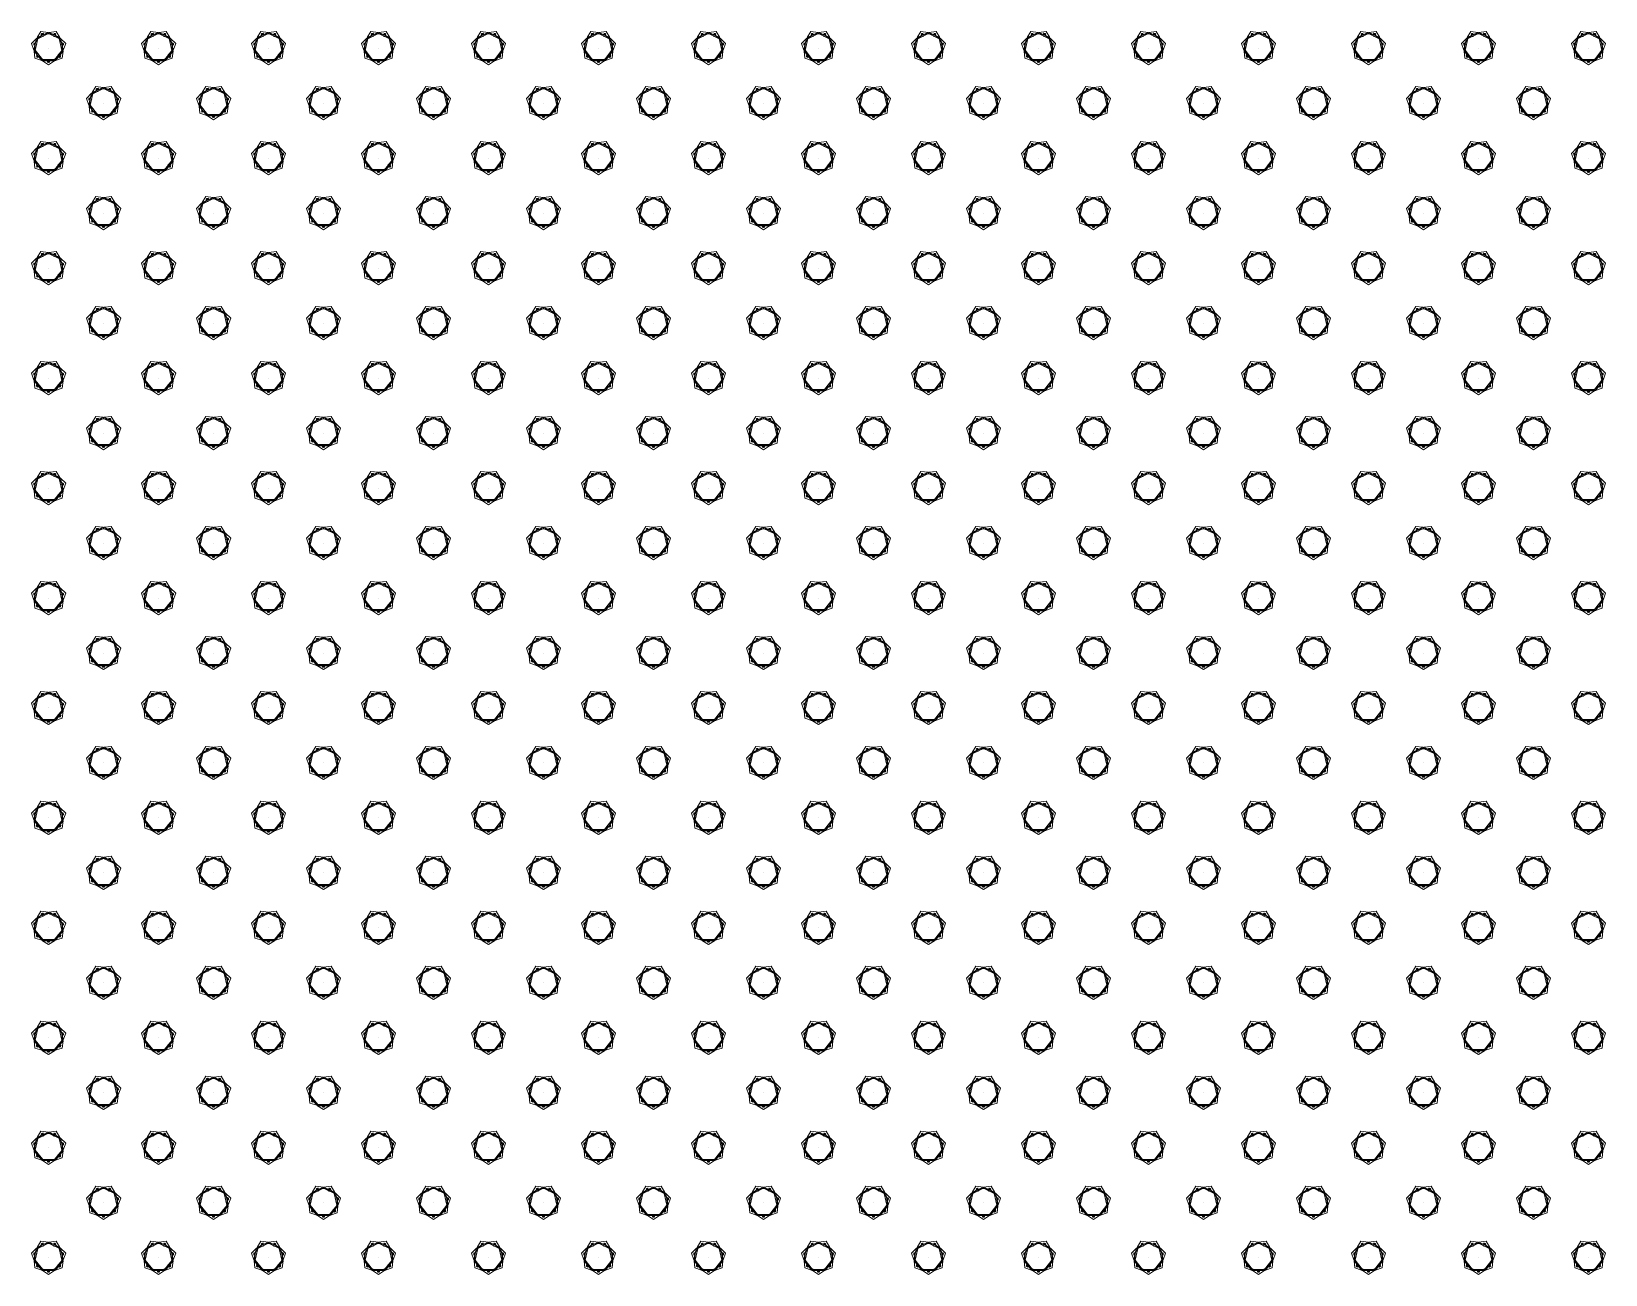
# Model space of a CAD drawing. Header units: millimetres. Extents: x 69 to 2931, y 70 to 2330.
import ezdxf

# ---------------------------------------------------------------- set-up
doc = ezdxf.new("R2010")
doc.units = ezdxf.units.MM
doc.layers.add('FILS', color=9, linetype='Continuous')
doc.layers.add('SUSPENSIONS', color=51, linetype='Continuous')

# ---------------------------------------------------------------- blocks, each defined once
blk = doc.blocks.new('610-3')
at = {"lineweight": 0, "extrusion": (0, 0, -1)}
for p, q in [((-11, 37.7, -9.4), (11, 37.7, -9.4)), ((-11, -37.8, -9.4), (-11, 37.7, -9.4)), ((-11, 37.7, -7.1), (11, 37.7, -7.1)), ((-11, -37.8, -7.1), (-11, 37.7, -7.1)), ((11, 37.7, -7.1), (0, 26.8)), ((11, 37.7, -9.4), (11, -37.8, -9.4)), ((11, 37.7, -7.1), (11, -37.8, -7.1)), ((0, 26.8), (0, -26.8)), ((11, -37.8, -7.1), (0, -26.8)), ((-11, -37.8, -9.4), (11, -37.8, -9.4)), ((-11, -37.8, -7.1), (11, -37.8, -7.1))]:
    blk.add_line(p, q, dxfattribs=at)
at = {"lineweight": 0, "extrusion": (1, 0, 0)}
for p, q in [((-11, 37.7, -9.4), (-11, 37.7, -7.1)), ((0, 26.8), (-11, 37.7, -7.1)), ((11, 37.7, -9.4), (11, 37.7, -7.1)), ((0, -26.8), (-11, -37.8, -7.1)), ((-11, -37.8, -9.4), (-11, -37.8, -7.1)), ((11, -37.8, -9.4), (11, -37.8, -7.1))]:
    blk.add_line(p, q, dxfattribs=at)
at = {"lineweight": 0, "extrusion": (0, 0, -1)}
blk.add_circle((0, 34.6, 9.4), 1.18, dxfattribs=at)
at = {"lineweight": 0, "extrusion": (0, -0.540758, -0.841178)}
blk.add_ellipse((0, 34.6, -5), major_axis=(0, -1.17, 0.75), ratio=0.84507, start_param=-1.570796, end_param=4.712389, dxfattribs=at)
blk = doc.blocks.new('546')
at = {"color": 252, "true_color": 0x939598}
for p, q in [((-0.5, 0), (-2.4, -2.2)), ((-0.5, 0), (0.5, 0)), ((0.5, 0), (2.4, -2.2)), ((-2.4, -2.2), (-1.2, -5.8)), ((-2.4, -13.6), (-1.2, -10)), ((-0.5, -15.8), (-2.4, -13.6)), ((-1.6, -1.4), (-0.8, -5.6)), ((-1.6, -14.4), (-0.8, -10.2)), ((-0.5, -15.8), (0.5, -15.8)), ((0, -0.5), (0, -5.4)), ((0, -15.3), (0, -10.4)), ((0.5, -15.8), (2.4, -13.6)), ((1.6, -1.4), (0.8, -5.6)), ((1.6, -14.4), (0.8, -10.2)), ((2.4, -2.2), (1.2, -5.8)), ((2.4, -13.6), (1.2, -10))]:
    blk.add_line(p, q, dxfattribs=at)
blk.add_lwpolyline([(-1.2, -5.8), (-2.4, -7.9), (-1.2, -10), (1.2, -10), (2.4, -7.9), (1.2, -5.8)], close=True, dxfattribs=at)
blk = doc.blocks.new('611+2020')
at = {"color": 2}
for p in [(0, -49.4, 5.4), (0, -133.1, 5.4)]:
    blk.add_blockref('610-3', p, dxfattribs=at)
at = {"xscale": -0.9493669999999998, "yscale": 0.9493669999999998, "zscale": 0.9493669999999998, "rotation": 180}
for p in [(0, -15), (0, -98.7)]:
    blk.add_blockref('546', p, dxfattribs=at)
blk = doc.blocks.new('*U10')
at = {"color": 2, "extrusion": (0, -1, 0)}
blk.add_blockref('611+2020', (0, 58.8, 1.1), dxfattribs=at)
blk = doc.blocks.new('*U12')
at = {"color": 0, "linetype": 'ByBlock', "lineweight": -2, "transparency": 16777216}
for p, rotation in [((2560.8, 1631.9, -123.8), 257.1428571428572), ((2574.5, 1649.1, -123.8), 205.7142857142856), ((2596.5, 1649.1, -123.8), 154.2857142857142), ((2610.3, 1631.9, -123.8), 102.8571428571428), ((2565.7, 1610.4, -123.8), 308.5714285714285), ((2605.4, 1610.4, -123.8), 51.42857142857138)]:
    blk.add_blockref('*U10', p, dxfattribs=dict(at, rotation=rotation))
blk.add_blockref('*U10', (2585.5, 1600.9, -123.8), dxfattribs=at)
blk = doc.blocks.new('*U13')
at = {"extrusion": (0, -1, 0)}
blk.add_line((0, 0, 32.5), (0, 0, -32.5), dxfattribs=at)
blk = doc.blocks.new('*U14')
at = {"color": 0, "linetype": 'ByBlock', "lineweight": -2, "transparency": 16777216}
for p, rotation in [((2461.4, 1632.7, -32.5), 164.9999999999996), ((2463.9, 1638.7, -32.5), 149.9999999999997), ((2467.9, 1643.9, -32.5), 134.9999999999997), ((2473, 1647.9, -32.5), 119.9999999999997), ((2479.1, 1650.4, -32.5), 104.9999999999997), ((2485.5, 1651.2, -32.5), 89.99999999999973), ((2492, 1650.4, -32.5), 74.99999999999979), ((2498, 1647.9, -32.5), 59.99999999999984), ((2503.2, 1643.9, -32.5), 44.99999999999987), ((2507.2, 1638.7, -32.5), 29.99999999999989), ((2509.7, 1632.7, -32.5), 14.99999999999994), ((2460.5, 1626.2, -32.5), 180), ((2461.4, 1619.8, -32.5), 194.9999999999995), ((2463.9, 1613.7, -32.5), 209.9999999999996), ((2467.9, 1608.6, -32.5), 224.9999999999996), ((2473, 1604.6, -32.5), 239.9999999999995), ((2498, 1604.6, -32.5), 299.9999999999994), ((2503.2, 1608.6, -32.5), 314.9999999999994), ((2507.2, 1613.7, -32.5), 329.9999999999994), ((2509.7, 1619.8, -32.5), 344.9999999999994), ((2479.1, 1602.1, -32.5), 254.9999999999995), ((2485.5, 1601.2, -32.5), 269.9999999999995), ((2492, 1602.1, -32.5), 284.9999999999995)]:
    blk.add_blockref('*U13', p, dxfattribs=dict(at, rotation=rotation))
blk.add_blockref('*U13', (2510.5, 1626.2, -32.5), dxfattribs=at)
blk = doc.blocks.new('SUSPENSION5')
for centre in [(0, 1.6), (0, 1.6, -65)]:
    blk.add_circle(centre, 25)
for name, p in [('*U12', (-2585.5, -1624.7, 2.5)), ('*U14', (-2485.5, -1624.7))]:
    blk.add_blockref(name, p)

msp = doc.modelspace()

# ---------------------------------------------------------------- linework, layer by layer
at = {"layer": 'FILS'}
for p, q in [((100, 2300), (100, 2300, -3390)), ((300, 2300), (300, 2300, -1540)), ((500, 2300), (500, 2300, -2760)), ((700, 2300), (700, 2300, -2170)), ((900, 2300), (900, 2300, -4570)), ((1100, 2300), (1100, 2300, -1490)), ((1300, 2300), (1300, 2300, -4000)), ((1500, 2300), (1500, 2300, -1540)), ((1700, 2300), (1700, 2300, -3290)), ((1900, 2300), (1900, 2300, -4410)), ((2100, 2300), (2100, 2300, -2810)), ((2300, 2300), (2300, 2300, -4380)), ((2500, 2300), (2500, 2300, -2780)), ((2700, 2300), (2700, 2300, -1120)), ((2900, 2300), (2900, 2300, -3270)), ((200, 2200), (200, 2200, -2340)), ((400, 2200), (400, 2200, -4330)), ((600, 2200), (600, 2200, -1380)), ((800, 2200), (800, 2200, -3450)), ((1000, 2200), (1000, 2200, -2710)), ((1200, 2200), (1200, 2200, -5110)), ((1400, 2200), (1400, 2200, -3210)), ((1600, 2200), (1600, 2200, -2410)), ((1800, 2200), (1800, 2200, -1390)), ((2000, 2200), (2000, 2200, -3550)), ((2200, 2200), (2200, 2200, -2080)), ((2400, 2200), (2400, 2200, -1440)), ((2600, 2200), (2600, 2200, -3830)), ((2800, 2200), (2800, 2200, -2260)), ((100, 2100), (100, 2100, -3970)), ((300, 2100), (300, 2100, -3000)), ((500, 2100), (500, 2100, -3600)), ((700, 2100), (700, 2100, -4270)), ((900, 2100), (900, 2100, -1850)), ((1100, 2100), (1100, 2100, -3480)), ((1300, 2100), (1300, 2100, -2510)), ((1500, 2100), (1500, 2100, -4690)), ((1700, 2100), (1700, 2100, -5290)), ((1900, 2100), (1900, 2100, -2190)), ((2100, 2100), (2100, 2100, -1330)), ((2300, 2100), (2300, 2100, -3800)), ((2500, 2100), (2500, 2100, -4860)), ((2700, 2100), (2700, 2100, -1630)), ((2900, 2100), (2900, 2100, -4340)), ((200, 2000), (200, 2000, -4790)), ((400, 2000), (400, 2000, -2030)), ((600, 2000), (600, 2000, -2810)), ((800, 2000), (800, 2000, -5080)), ((1000, 2000), (1000, 2000, -4290)), ((1200, 2000), (1200, 2000, -1090)), ((1400, 2000), (1400, 2000, -1800)), ((1600, 2000), (1600, 2000, -3770)), ((1800, 2000), (1800, 2000, -2950)), ((2000, 2000), (2000, 2000, -4030)), ((2200, 2000), (2200, 2000, -4700)), ((2400, 2000), (2400, 2000, -3130)), ((2600, 2000), (2600, 2000, -2490)), ((2800, 2000), (2800, 2000, -3220)), ((100, 1900), (100, 1900, -1990)), ((300, 1900), (300, 1900, -1220)), ((500, 1900), (500, 1900, -4760)), ((700, 1900), (700, 1900, -1210)), ((900, 1900), (900, 1900, -2850)), ((1100, 1900), (1100, 1900, -5220)), ((1300, 1900), (1300, 1900, -4200)), ((1500, 1900), (1500, 1900, -5650)), ((1700, 1900), (1700, 1900, -1470)), ((1900, 1900), (1900, 1900, -4680)), ((2100, 1900), (2100, 1900, -2950)), ((2300, 1900), (2300, 1900, -2240)), ((2500, 1900), (2500, 1900, -1720)), ((2700, 1900), (2700, 1900, -3830)), ((2900, 1900), (2900, 1900, -2110)), ((200, 1800), (200, 1800, -2980)), ((400, 1800), (400, 1800, -3800)), ((600, 1800), (600, 1800, -1950)), ((800, 1800), (800, 1800, -3520)), ((1000, 1800), (1000, 1800, -1640)), ((1200, 1800), (1200, 1800, -3340)), ((1400, 1800), (1400, 1800, -2620)), ((1600, 1800), (1600, 1800, -4520)), ((1800, 1800), (1800, 1800, -5530)), ((2000, 1800), (2000, 1800, -1910)), ((2200, 1800), (2200, 1800, -5530)), ((2400, 1800), (2400, 1800, -1010)), ((2600, 1800), (2600, 1800, -4660)), ((2800, 1800), (2800, 1800, -1260)), ((100, 1700), (100, 1700, -3730)), ((300, 1700), (300, 1700, -2290)), ((500, 1700), (500, 1700, -3040)), ((700, 1700), (700, 1700, -5010)), ((900, 1700), (900, 1700, -4190)), ((1100, 1700), (1100, 1700, -2420)), ((1300, 1700), (1300, 1700, -1020)), ((1500, 1700), (1500, 1700, -1810)), ((1700, 1700), (1700, 1700, -2450)), ((1900, 1700), (1900, 1700, -3310)), ((2100, 1700), (2100, 1700, -4010)), ((2300, 1700), (2300, 1700, -4770)), ((2500, 1700), (2500, 1700, -3350)), ((2700, 1700), (2700, 1700, -2650)), ((2900, 1700), (2900, 1700, -4400)), ((200, 1600), (200, 1600, -1450)), ((400, 1600), (400, 1600, -4860)), ((600, 1600), (600, 1600, -4160)), ((800, 1600), (800, 1600, -2340)), ((1000, 1600), (1000, 1600, -5660)), ((1200, 1600), (1200, 1600, -4180)), ((1400, 1600), (1400, 1600, -5000)), ((1600, 1600), (1600, 1600, -3130)), ((1800, 1600), (1800, 1600, -3990)), ((2000, 1600), (2000, 1600, -2670)), ((2200, 1600), (2200, 1600, -1320)), ((2400, 1600), (2400, 1600, -2410)), ((2600, 1600), (2600, 1600, -1780)), ((2800, 1600), (2800, 1600, -3440)), ((100, 1500), (100, 1500, -4660)), ((300, 1500), (300, 1500, -3810)), ((500, 1500), (500, 1500, -1610)), ((700, 1500), (700, 1500, -5620)), ((900, 1500), (900, 1500, -3310)), ((1100, 1500), (1100, 1500, -1750)), ((1300, 1500), (1300, 1500, -5810)), ((1500, 1500), (1500, 1500, -3910)), ((1700, 1500), (1700, 1500, -1120)), ((1900, 1500), (1900, 1500, -5110)), ((2100, 1500), (2100, 1500, -2030)), ((2300, 1500), (2300, 1500, -3890)), ((2500, 1500), (2500, 1500, -5680)), ((2700, 1500), (2700, 1500, -4870)), ((2900, 1500), (2900, 1500, -2000)), ((200, 1400), (200, 1400, -3210)), ((400, 1400), (400, 1400, -2530)), ((600, 1400), (600, 1400, -3230)), ((800, 1400), (800, 1400, -4160)), ((1000, 1400), (1000, 1400, -5010)), ((1200, 1400), (1200, 1400, -2610)), ((1400, 1400), (1400, 1400, -1470)), ((1600, 1400), (1600, 1400, -5480)), ((1800, 1400), (1800, 1400, -1930)), ((2000, 1400), (2000, 1400, -4400)), ((2200, 1400), (2200, 1400, -3010)), ((2400, 1400), (2400, 1400, -4760)), ((2600, 1400), (2600, 1400, -3980)), ((2800, 1400), (2800, 1400, -2780)), ((100, 1300), (100, 1300, -2500)), ((300, 1300), (300, 1300, -5310)), ((500, 1300), (500, 1300, -4310)), ((700, 1300), (700, 1300, -2260)), ((900, 1300), (900, 1300, -1250)), ((1100, 1300), (1100, 1300, -4170)), ((1300, 1300), (1300, 1300, -4940)), ((1500, 1300), (1500, 1300, -2400)), ((1700, 1300), (1700, 1300, -4570)), ((1900, 1300), (1900, 1300, -3160)), ((2100, 1300), (2100, 1300, -5940)), ((2300, 1300), (2300, 1300, -1300)), ((2500, 1300), (2500, 1300, -2280)), ((2700, 1300), (2700, 1300, -1540)), ((2900, 1300), (2900, 1300, -3840)), ((200, 1200), (200, 1200, -4310)), ((400, 1200), (400, 1200, -1710)), ((600, 1200), (600, 1200, -1050)), ((800, 1200), (800, 1200, -5910)), ((1000, 1200), (1000, 1200, -2100)), ((1200, 1200), (1200, 1200, -3340)), ((1400, 1200), (1400, 1200, -4260)), ((1600, 1200), (1600, 1200, -3420)), ((1800, 1200), (1800, 1200, -2460)), ((2000, 1200), (2000, 1200, -5150)), ((2200, 1200), (2200, 1200, -3940)), ((2400, 1200), (2400, 1200, -5650)), ((2600, 1200), (2600, 1200, -3180)), ((2800, 1200), (2800, 1200, -4650)), ((100, 1100), (100, 1100, -1560)), ((300, 1100), (300, 1100, -3520)), ((500, 1100), (500, 1100, -3100)), ((700, 1100), (700, 1100, -4980)), ((900, 1100), (900, 1100, -3260)), ((1100, 1100), (1100, 1100, -5300)), ((1300, 1100), (1300, 1100, -1400)), ((1500, 1100), (1500, 1100, -5380)), ((1700, 1100), (1700, 1100, -1560)), ((1900, 1100), (1900, 1100, -3790)), ((2100, 1100), (2100, 1100, -1950)), ((2300, 1100), (2300, 1100, -4850)), ((2500, 1100), (2500, 1100, -4120)), ((2700, 1100), (2700, 1100, -5520)), ((2900, 1100), (2900, 1100, -2870)), ((200, 1000), (200, 1000, -5280)), ((400, 1000), (400, 1000, -2400)), ((600, 1000), (600, 1000, -4120)), ((800, 1000), (800, 1000, -1360)), ((1000, 1000), (1000, 1000, -4400)), ((1200, 1000), (1200, 1000, -6170)), ((1400, 1000), (1400, 1000, -2150)), ((1600, 1000), (1600, 1000, -6260)), ((1800, 1000), (1800, 1000, -5350)), ((2000, 1000), (2000, 1000, -4500)), ((2200, 1000), (2200, 1000, -3260)), ((2400, 1000), (2400, 1000, -1180)), ((2600, 1000), (2600, 1000, -2100)), ((2800, 1000), (2800, 1000, -1370)), ((100, 900), (100, 900, -3160)), ((300, 900), (300, 900, -4490)), ((500, 900), (500, 900, -1690)), ((700, 900), (700, 900, -2680)), ((900, 900), (900, 900, -1980)), ((1100, 900), (1100, 900, -3630)), ((1300, 900), (1300, 900, -2850)), ((1500, 900), (1500, 900, -3570)), ((1700, 900), (1700, 900, -2440)), ((1900, 900), (1900, 900, -3070)), ((2100, 900), (2100, 900, -5700)), ((2300, 900), (2300, 900, -2530)), ((2500, 900), (2500, 900, -3460)), ((2700, 900), (2700, 900, -4550)), ((2900, 900), (2900, 900, -2100)), ((200, 800), (200, 800, -2400)), ((400, 800), (400, 800, -3680)), ((600, 800), (600, 800, -4820)), ((800, 800), (800, 800, -3590)), ((1000, 800), (1000, 800, -2740)), ((1200, 800), (1200, 800, -5100)), ((1400, 800), (1400, 800, -1170)), ((1600, 800), (1600, 800, -4450)), ((1800, 800), (1800, 800, -1290)), ((2000, 800), (2000, 800, -2120)), ((2200, 800), (2200, 800, -1580)), ((2400, 800), (2400, 800, -4180)), ((2600, 800), (2600, 800, -2770)), ((2800, 800), (2800, 800, -3520)), ((100, 700), (100, 700, -4000)), ((300, 700), (300, 700, -1110)), ((500, 700), (500, 700, -2970)), ((700, 700), (700, 700, -1060)), ((900, 700), (900, 700, -4670)), ((1100, 700), (1100, 700, -1470)), ((1300, 700), (1300, 700, -4270)), ((1500, 700), (1500, 700, -1870)), ((1700, 700), (1700, 700, -5330)), ((1900, 700), (1900, 700, -4460)), ((2100, 700), (2100, 700, -3680)), ((2300, 700), (2300, 700, -5160)), ((2500, 700), (2500, 700, -1780)), ((2700, 700), (2700, 700, -1070)), ((2900, 700), (2900, 700, -4610)), ((200, 600), (200, 600, -4790)), ((400, 600), (400, 600, -1820)), ((600, 600), (600, 600, -5430)), ((800, 600), (800, 600, -1910)), ((1000, 600), (1000, 600, -5610)), ((1200, 600), (1200, 600, -3460)), ((1400, 600), (1400, 600, -2470)), ((1600, 600), (1600, 600, -3440)), ((1800, 600), (1800, 600, -2320)), ((2000, 600), (2000, 600, -5310)), ((2200, 600), (2200, 600, -2640)), ((2400, 600), (2400, 600, -3430)), ((2600, 600), (2600, 600, -4970)), ((2800, 600), (2800, 600, -2020)), ((100, 500), (100, 500, -2660)), ((300, 500), (300, 500, -3410)), ((500, 500), (500, 500, -4160)), ((700, 500), (700, 500, -2660)), ((900, 500), (900, 500, -3770)), ((1100, 500), (1100, 500, -2150)), ((1300, 500), (1300, 500, -5300)), ((1500, 500), (1500, 500, -4440)), ((1700, 500), (1700, 500, -1340)), ((1900, 500), (1900, 500, -3130)), ((2100, 500), (2100, 500, -1190)), ((2300, 500), (2300, 500, -4270)), ((2500, 500), (2500, 500, -2370)), ((2700, 500), (2700, 500, -3070)), ((2900, 500), (2900, 500, -3650)), ((200, 400), (200, 400, -1750)), ((400, 400), (400, 400, -2570)), ((600, 400), (600, 400, -1180)), ((800, 400), (800, 400, -4520)), ((1000, 400), (1000, 400, -2950)), ((1200, 400), (1200, 400, -4340)), ((1400, 400), (1400, 400, -1490)), ((1600, 400), (1600, 400, -5380)), ((1800, 400), (1800, 400, -4600)), ((2000, 400), (2000, 400, -3910)), ((2200, 400), (2200, 400, -2000)), ((2400, 400), (2400, 400, -1030)), ((2600, 400), (2600, 400, -3980)), ((2800, 400), (2800, 400, -4580)), ((100, 300), (100, 300, -3800)), ((300, 300), (300, 300, -1110)), ((500, 300), (500, 300, -4890)), ((700, 300), (700, 300, -3520)), ((900, 300), (900, 300, -5230)), ((1100, 300), (1100, 300, -1380)), ((1300, 300), (1300, 300, -2720)), ((1500, 300), (1500, 300, -3340)), ((1700, 300), (1700, 300, -2710)), ((1900, 300), (1900, 300, -2050)), ((2100, 300), (2100, 300, -5020)), ((2300, 300), (2300, 300, -3470)), ((2500, 300), (2500, 300, -4960)), ((2700, 300), (2700, 300, -1530)), ((2900, 300), (2900, 300, -2600)), ((200, 200), (200, 200, -4660)), ((400, 200), (400, 200, -3840)), ((600, 200), (600, 200, -2830)), ((800, 200), (800, 200, -1650)), ((1000, 200), (1000, 200, -3890)), ((1200, 200), (1200, 200, -5020)), ((1400, 200), (1400, 200, -4040)), ((1600, 200), (1600, 200, -1970)), ((1800, 200), (1800, 200, -1240)), ((2000, 200), (2000, 200, -3130)), ((2200, 200), (2200, 200, -2570)), ((2400, 200), (2400, 200, -1610)), ((2600, 200), (2600, 200, -2410)), ((2800, 200), (2800, 200, -3350)), ((100, 100), (100, 100, -2350)), ((300, 100), (300, 100, -2980)), ((500, 100), (500, 100, -1880)), ((700, 100), (700, 100, -4190)), ((900, 100), (900, 100, -2310)), ((1100, 100), (1100, 100, -3130)), ((1300, 100), (1300, 100, -1880)), ((1500, 100), (1500, 100, -4850)), ((1700, 100), (1700, 100, -3660)), ((1900, 100), (1900, 100, -4340)), ((2100, 100), (2100, 100, -1510)), ((2300, 100), (2300, 100, -4140)), ((2500, 100), (2500, 100, -3230)), ((2700, 100), (2700, 100, -4170)), ((2900, 100), (2900, 100, -1930))]:
    msp.add_line(p, q, dxfattribs=at)

# ---------------------------------------------------------------- block references
at = {"layer": 'SUSPENSIONS'}
for p in [(100, 2300, -3390), (300, 2300, -1540), (500, 2300, -2760), (700, 2300, -2170), (900, 2300, -4570), (1100, 2300, -1490), (1300, 2300, -4000), (1500, 2300, -1540), (1700, 2300, -3290), (1900, 2300, -4410), (2100, 2300, -2810), (2300, 2300, -4380), (2500, 2300, -2780), (2700, 2300, -1120), (2900, 2300, -3270), (200, 2200, -2340), (400, 2200, -4330), (600, 2200, -1380), (800, 2200, -3450), (1000, 2200, -2710), (1200, 2200, -5110), (1400, 2200, -3210), (1600, 2200, -2410), (1800, 2200, -1390), (2000, 2200, -3550), (2200, 2200, -2080), (2400, 2200, -1440), (2600, 2200, -3830), (2800, 2200, -2260), (100, 2100, -3970), (300, 2100, -3000), (500, 2100, -3600), (700, 2100, -4270), (900, 2100, -1850), (1100, 2100, -3480), (1300, 2100, -2510), (1500, 2100, -4690), (1700, 2100, -5290), (1900, 2100, -2190), (2100, 2100, -1330), (2300, 2100, -3800), (2500, 2100, -4860), (2700, 2100, -1630), (2900, 2100, -4340), (200, 2000, -4790), (400, 2000, -2030), (600, 2000, -2810), (800, 2000, -5080), (1000, 2000, -4290), (1200, 2000, -1090), (1400, 2000, -1800), (1600, 2000, -3770), (1800, 2000, -2950), (2000, 2000, -4030), (2200, 2000, -4700), (2400, 2000, -3130), (2600, 2000, -2490), (2800, 2000, -3220), (100, 1900, -1990), (300, 1900, -1220), (500, 1900, -4760), (700, 1900, -1210), (900, 1900, -2850), (1100, 1900, -5220), (1300, 1900, -4200), (1500, 1900, -5650), (1700, 1900, -1470), (1900, 1900, -4680), (2100, 1900, -2950), (2300, 1900, -2240), (2500, 1900, -1720), (2700, 1900, -3830), (2900, 1900, -2110), (200, 1800, -2980), (400, 1800, -3800), (600, 1800, -1950), (800, 1800, -3520), (1000, 1800, -1640), (1200, 1800, -3340), (1400, 1800, -2620), (1600, 1800, -4520), (1800, 1800, -5530), (2000, 1800, -1910), (2200, 1800, -5530), (2400, 1800, -1010), (2600, 1800, -4660), (2800, 1800, -1260), (100, 1700, -3730), (300, 1700, -2290), (500, 1700, -3040), (700, 1700, -5010), (900, 1700, -4190), (1100, 1700, -2420), (1300, 1700, -1020), (1500, 1700, -1810), (1700, 1700, -2450), (1900, 1700, -3310), (2100, 1700, -4010), (2300, 1700, -4770), (2500, 1700, -3350), (2700, 1700, -2650), (2900, 1700, -4400), (200, 1600, -1450), (400, 1600, -4860), (600, 1600, -4160), (800, 1600, -2340), (1000, 1600, -5660), (1200, 1600, -4180), (1400, 1600, -5000), (1600, 1600, -3130), (1800, 1600, -3990), (2000, 1600, -2670), (2200, 1600, -1320), (2400, 1600, -2410), (2600, 1600, -1780), (2800, 1600, -3440), (100, 1500, -4660), (300, 1500, -3810), (500, 1500, -1610), (700, 1500, -5620), (900, 1500, -3310), (1100, 1500, -1750), (1300, 1500, -5810), (1500, 1500, -3910), (1700, 1500, -1120), (1900, 1500, -5110), (2100, 1500, -2030), (2300, 1500, -3890), (2500, 1500, -5680), (2700, 1500, -4870), (2900, 1500, -2000), (200, 1400, -3210), (400, 1400, -2530), (600, 1400, -3230), (800, 1400, -4160), (1000, 1400, -5010), (1200, 1400, -2610), (1400, 1400, -1470), (1600, 1400, -5480), (1800, 1400, -1930), (2000, 1400, -4400), (2200, 1400, -3010), (2400, 1400, -4760), (2600, 1400, -3980), (2800, 1400, -2780), (100, 1300, -2500), (300, 1300, -5310), (500, 1300, -4310), (700, 1300, -2260), (900, 1300, -1250), (1100, 1300, -4170), (1300, 1300, -4940), (1500, 1300, -2400), (1700, 1300, -4570), (1900, 1300, -3160), (2100, 1300, -5940), (2300, 1300, -1300), (2500, 1300, -2280), (2700, 1300, -1540), (2900, 1300, -3840), (200, 1200, -4310), (400, 1200, -1710), (600, 1200, -1050), (800, 1200, -5910), (1000, 1200, -2100), (1200, 1200, -3340), (1400, 1200, -4260), (1600, 1200, -3420), (1800, 1200, -2460), (2000, 1200, -5150), (2200, 1200, -3940), (2400, 1200, -5650), (2600, 1200, -3180), (2800, 1200, -4650), (100, 1100, -1560), (300, 1100, -3520), (500, 1100, -3100), (700, 1100, -4980), (900, 1100, -3260), (1100, 1100, -5300), (1300, 1100, -1400), (1500, 1100, -5380), (1700, 1100, -1560), (1900, 1100, -3790), (2100, 1100, -1950), (2300, 1100, -4850), (2500, 1100, -4120), (2700, 1100, -5520), (2900, 1100, -2870), (200, 1000, -5280), (400, 1000, -2400), (600, 1000, -4120), (800, 1000, -1360), (1000, 1000, -4400), (1200, 1000, -6170), (1400, 1000, -2150), (1600, 1000, -6260), (1800, 1000, -5350), (2000, 1000, -4500), (2200, 1000, -3260), (2400, 1000, -1180), (2600, 1000, -2100), (2800, 1000, -1370), (100, 900, -3160), (300, 900, -4490), (500, 900, -1690), (700, 900, -2680), (900, 900, -1980), (1100, 900, -3630), (1300, 900, -2850), (1500, 900, -3570), (1700, 900, -2440), (1900, 900, -3070), (2100, 900, -5700), (2300, 900, -2530), (2500, 900, -3460), (2700, 900, -4550), (2900, 900, -2100), (200, 800, -2400), (400, 800, -3680), (600, 800, -4820), (800, 800, -3590), (1000, 800, -2740), (1200, 800, -5100), (1400, 800, -1170), (1600, 800, -4450), (1800, 800, -1290), (2000, 800, -2120), (2200, 800, -1580), (2400, 800, -4180), (2600, 800, -2770), (2800, 800, -3520), (100, 700, -4000), (300, 700, -1110), (500, 700, -2970), (700, 700, -1060), (900, 700, -4670), (1100, 700, -1470), (1300, 700, -4270), (1500, 700, -1870), (1700, 700, -5330), (1900, 700, -4460), (2100, 700, -3680), (2300, 700, -5160), (2500, 700, -1780), (2700, 700, -1070), (2900, 700, -4610), (200, 600, -4790), (400, 600, -1820), (600, 600, -5430), (800, 600, -1910), (1000, 600, -5610), (1200, 600, -3460), (1400, 600, -2470), (1600, 600, -3440), (1800, 600, -2320), (2000, 600, -5310), (2200, 600, -2640), (2400, 600, -3430), (2600, 600, -4970), (2800, 600, -2020), (100, 500, -2660), (300, 500, -3410), (500, 500, -4160), (700, 500, -2660), (900, 500, -3770), (1100, 500, -2150), (1300, 500, -5300), (1500, 500, -4440), (1700, 500, -1340), (1900, 500, -3130), (2100, 500, -1190), (2300, 500, -4270), (2500, 500, -2370), (2700, 500, -3070), (2900, 500, -3650), (200, 400, -1750), (400, 400, -2570), (600, 400, -1180), (800, 400, -4520), (1000, 400, -2950), (1200, 400, -4340), (1400, 400, -1490), (1600, 400, -5380), (1800, 400, -4600), (2000, 400, -3910), (2200, 400, -2000), (2400, 400, -1030), (2600, 400, -3980), (2800, 400, -4580), (100, 300, -3800), (300, 300, -1110), (500, 300, -4890), (700, 300, -3520), (900, 300, -5230), (1100, 300, -1380), (1300, 300, -2720), (1500, 300, -3340), (1700, 300, -2710), (1900, 300, -2050), (2100, 300, -5020), (2300, 300, -3470), (2500, 300, -4960), (2700, 300, -1530), (2900, 300, -2600), (200, 200, -4660), (400, 200, -3840), (600, 200, -2830), (800, 200, -1650), (1000, 200, -3890), (1200, 200, -5020), (1400, 200, -4040), (1600, 200, -1970), (1800, 200, -1240), (2000, 200, -3130), (2200, 200, -2570), (2400, 200, -1610), (2600, 200, -2410), (2800, 200, -3350), (100, 100, -2350), (300, 100, -2980), (500, 100, -1880), (700, 100, -4190), (900, 100, -2310), (1100, 100, -3130), (1300, 100, -1880), (1500, 100, -4850), (1700, 100, -3660), (1900, 100, -4340), (2100, 100, -1510), (2300, 100, -4140), (2500, 100, -3230), (2700, 100, -4170), (2900, 100, -1930)]:
    msp.add_blockref('SUSPENSION5', p, dxfattribs=at)

doc.saveas('drawing.dxf')
